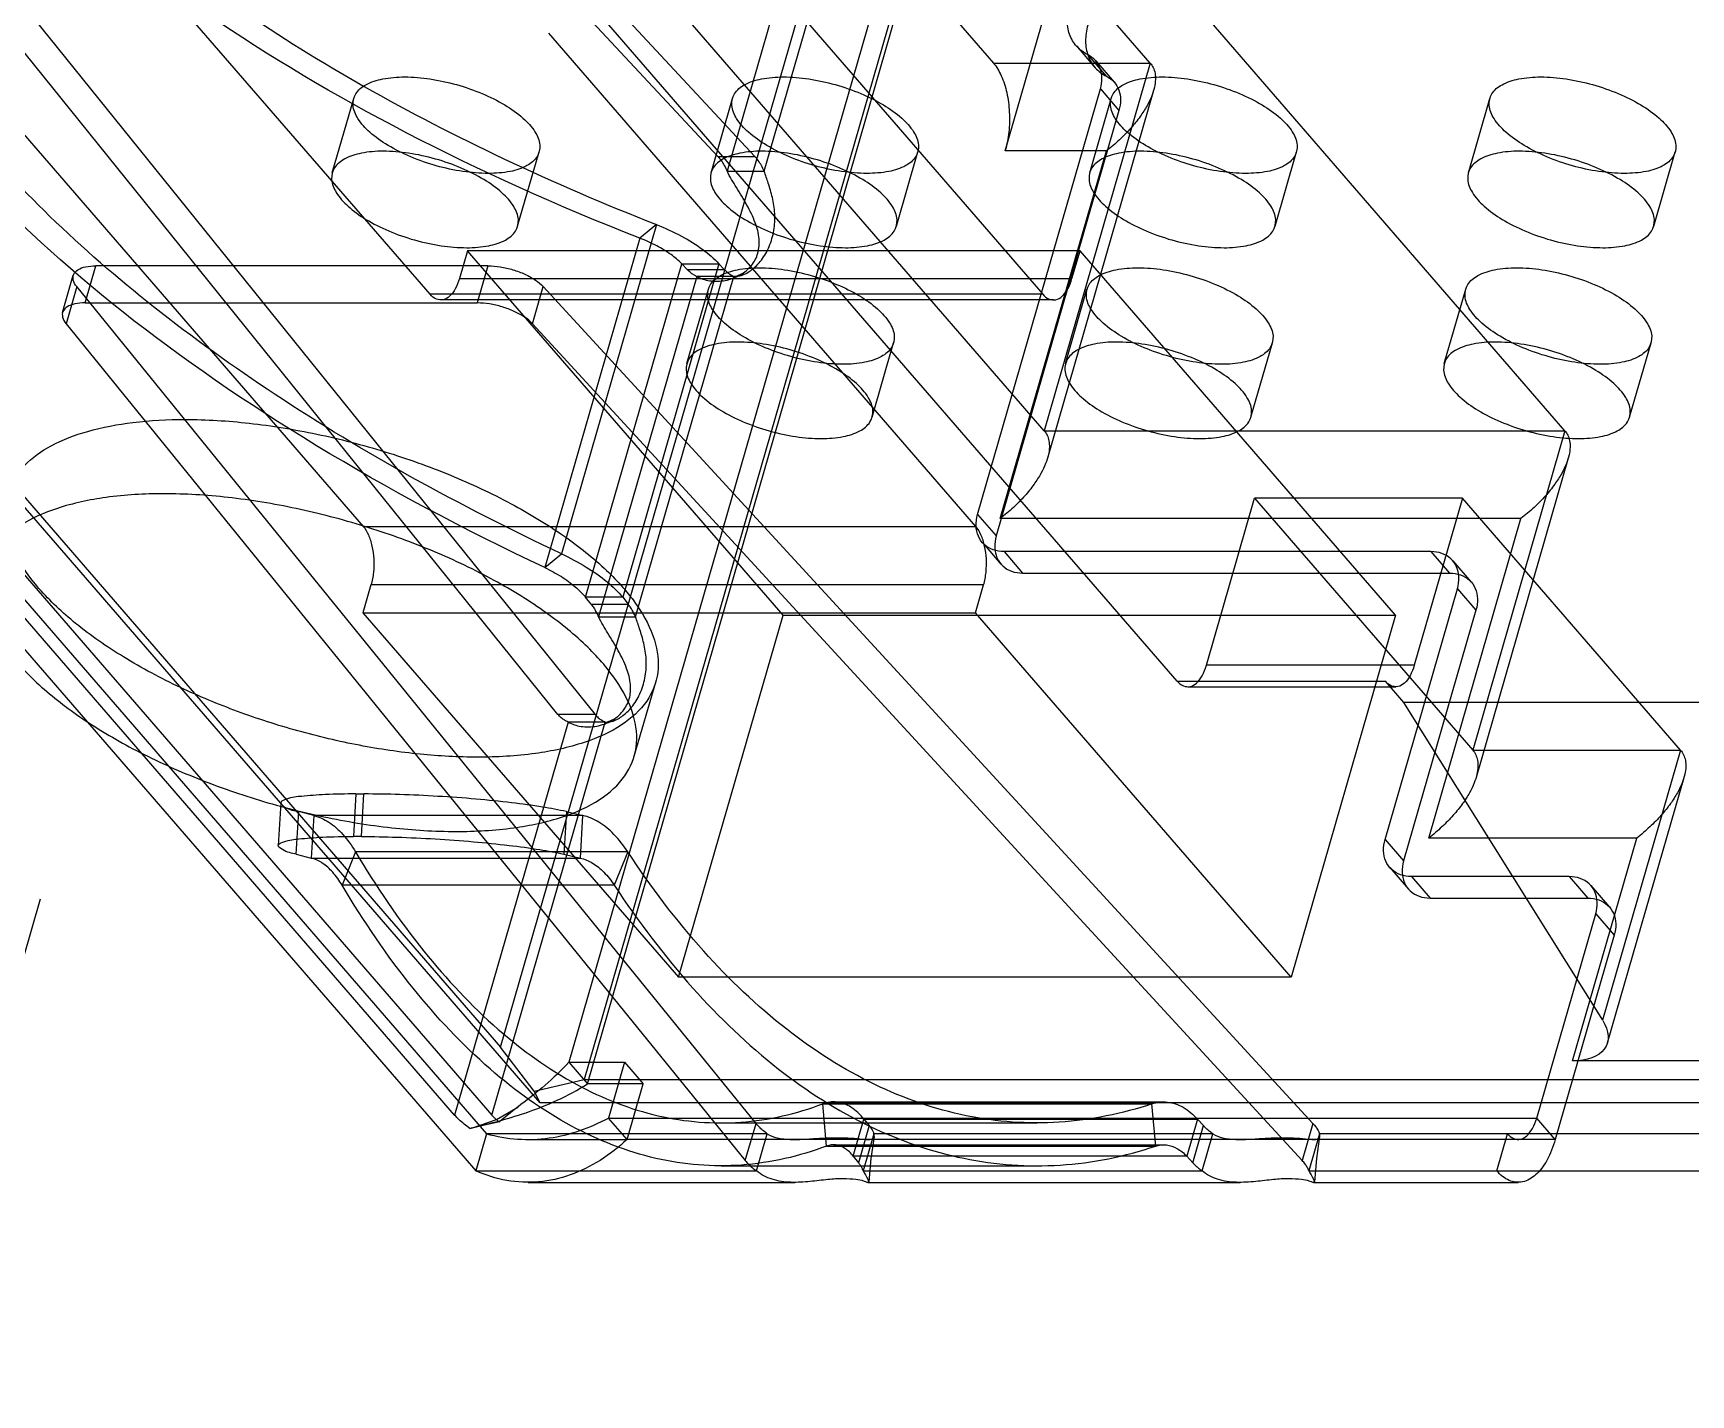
# Model space of a CAD drawing. Header units: millimetres. Extents: x -1 to 407, y -1 to 283.
# Drawn here: x 200.304 to 202.238, y 177.99 to 179.577 of the extents above; entities that cross this region are included whole.
import ezdxf

# ---------------------------------------------------------------- set-up
doc = ezdxf.new("R2010")
doc.units = ezdxf.units.MM
doc.header["$LTSCALE"] = 23.1
doc.linetypes.add('DASHED', pattern=[0.2, 0.1, -0.1])
doc.layers.get('0').update_dxf_attribs({"linetype": 'CONTINUOUS'})

msp = doc.modelspace()

# ---------------------------------------------------------------- linework, layer by layer
at = {"color": 4, "linetype": 'DASHED'}
msp.add_line((195.8282, 163.0326), (201.101, 181.2981), dxfattribs=at)
at = {"color": 6, "linetype": 'Continuous'}
for p, q in [((200.8495, 178.395), (201.6182, 181.058)), ((201.6969, 180.9556), (200.9469, 178.3575)), ((200.4283, 180.6925), (201.4243, 179.5425)), ((201.6072, 179.5425), (200.6113, 180.6925)), ((200.2436, 180.3555), (201.1028, 179.4336)), ((201.1461, 179.4336), (200.2869, 180.3555)), ((201.4835, 179.1138), (200.4984, 180.2513)), ((202.0908, 179.1138), (201.1057, 180.2513)), ((201.6385, 178.822), (200.4152, 180.2345)), ((201.438, 179.44), (201.663, 180.2194)), ((199.2852, 180.2012), (200.8495, 178.395)), ((200.8957, 178.33), (199.3314, 180.1363)), ((201.2595, 179.9217), (201.1136, 179.4163)), ((201.1569, 179.4163), (201.3028, 179.9217)), ((200.7673, 179.273), (200.2694, 179.8479)), ((200.9838, 179.848), (201.4818, 179.273)), ((200.9164, 178.783), (200.0866, 179.8116)), ((200.1299, 179.8116), (200.9597, 178.783)), ((200.1913, 179.5773), (200.6892, 179.0023)), ((201.4037, 179.0023), (200.9057, 179.5773)), ((201.521, 179.5624), (201.5427, 179.5374)), ((201.5562, 179.527), (201.5346, 179.552)), ((201.4243, 179.5425), (201.6072, 179.5425)), ((201.6072, 179.5425), (201.4835, 179.1138)), ((201.5436, 179.5451), (201.5652, 179.5201)), ((200.6532, 179.4146), (200.6782, 179.5012)), ((201.0949, 179.4146), (201.1199, 179.5012)), ((201.6111, 179.5106), (201.4874, 179.0819)), ((201.5366, 179.4146), (201.5616, 179.5012)), ((201.5491, 179.5123), (201.5707, 179.4873)), ((201.9783, 179.4146), (202.0033, 179.5012)), ((200.8694, 179.3522), (200.8944, 179.4388)), ((201.3111, 179.3522), (201.3361, 179.4388)), ((201.4322, 179.0113), (201.556, 179.44)), ((201.556, 179.44), (201.438, 179.44)), ((201.7528, 179.3522), (201.7778, 179.4388)), ((202.1944, 179.3522), (202.2194, 179.4388)), ((201.1028, 179.4336), (201.1461, 179.4336)), ((200.7959, 178.3159), (199.8541, 179.4034)), ((199.8974, 179.4034), (200.8392, 178.3159)), ((201.1136, 179.4163), (201.1569, 179.4163)), ((199.8804, 179.3942), (200.833, 178.2942)), ((199.8679, 179.3509), (200.8205, 178.2509)), ((201.0312, 179.3542), (200.9204, 178.9703)), ((201.0312, 179.3542), (201.012, 179.3382)), ((200.8108, 179.3237), (200.8015, 179.2913)), ((201.1789, 178.8987), (200.8108, 179.3237)), ((201.5253, 179.3237), (200.8108, 179.3237)), ((201.012, 179.3382), (200.9011, 178.9542)), ((201.5159, 179.2913), (201.5253, 179.3237)), ((201.8934, 178.8987), (201.5253, 179.3237)), ((200.365, 179.2628), (200.3775, 179.3061)), ((200.8348, 179.3061), (200.3775, 179.3061)), ((200.8348, 179.3061), (200.8223, 179.2628)), ((200.9486, 178.9196), (201.0608, 179.3085)), ((201.1041, 179.3085), (200.9919, 178.9196)), ((201.0608, 179.3085), (201.0675, 179.3014)), ((201.0608, 179.3085), (201.1041, 179.3085)), ((201.1108, 179.3014), (201.0675, 179.3014)), ((201.1108, 179.3014), (201.1041, 179.3085)), ((200.3386, 179.2517), (200.3511, 179.295)), ((200.3552, 179.2819), (200.3427, 179.2386)), ((201.1474, 178.3061), (200.3552, 179.2819)), ((200.8015, 179.2913), (201.5159, 179.2913)), ((200.8866, 179.2386), (200.8991, 179.2819)), ((200.8991, 179.2819), (201.797, 178.3061)), ((201.0783, 179.2938), (200.9636, 178.8967)), ((201.0069, 178.8967), (201.1216, 179.2938)), ((201.1216, 179.2938), (201.0783, 179.2938)), ((200.365, 179.2628), (200.8223, 179.2628)), ((201.4818, 179.273), (200.7673, 179.273)), ((201.4943, 179.2663), (200.7798, 179.2663)), ((201.0668, 179.1921), (201.0918, 179.2787)), ((201.5084, 179.1921), (201.5334, 179.2787)), ((201.9501, 179.1921), (201.9751, 179.2787)), ((200.3427, 179.2386), (201.1349, 178.2628)), ((201.7845, 178.2628), (200.8866, 179.2386)), ((201.2829, 179.1297), (201.3079, 179.2163)), ((201.7246, 179.1297), (201.7496, 179.2163)), ((202.1663, 179.1297), (202.1913, 179.2163)), ((201.4835, 179.1138), (202.0908, 179.1138)), ((202.0908, 179.1138), (201.9833, 178.7414)), ((202.0947, 179.0819), (201.9872, 178.7095)), ((201.6726, 178.8403), (201.7289, 179.0351)), ((201.7289, 179.0351), (201.9833, 178.7414)), ((201.9714, 179.0351), (201.7289, 179.0351)), ((201.9714, 179.0351), (201.9151, 178.8403)), ((202.2258, 178.7414), (201.9714, 179.0351)), ((201.4059, 179.0162), (201.4275, 178.9912)), ((202.0395, 179.0113), (201.4322, 179.0113)), ((201.932, 178.6389), (202.0395, 179.0113)), ((200.6892, 179.0023), (201.4037, 179.0023)), ((201.4114, 178.9834), (201.433, 178.9584)), ((201.4367, 178.9729), (201.4583, 178.9479)), ((201.9346, 178.9729), (201.9563, 178.9479)), ((200.9011, 178.9542), (200.9204, 178.9703)), ((201.9599, 178.9623), (201.9816, 178.9373)), ((200.6983, 178.934), (200.689, 178.9016)), ((201.4128, 178.934), (200.6983, 178.934)), ((201.4034, 178.9016), (201.4128, 178.934)), ((200.955, 178.9116), (200.9486, 178.9196)), ((200.9919, 178.9196), (200.9486, 178.9196)), ((200.9919, 178.9196), (200.9983, 178.9116)), ((201.9654, 178.9295), (201.9871, 178.9045)), ((200.689, 178.9016), (201.057, 178.4766)), ((200.689, 178.9016), (201.4034, 178.9016)), ((200.955, 178.9116), (200.9983, 178.9116)), ((200.9636, 178.8967), (201.0069, 178.8967)), ((201.057, 178.4766), (201.1789, 178.8987)), ((201.1789, 178.8987), (201.8934, 178.8987)), ((201.7715, 178.4766), (201.4034, 178.9016)), ((201.8934, 178.8987), (201.7715, 178.4766)), ((201.9151, 178.8403), (201.6726, 178.8403)), ((201.0054, 178.7342), (201.0304, 178.8208)), ((201.6385, 178.822), (201.881, 178.822)), ((201.881, 178.822), (201.9026, 178.797)), ((201.651, 178.8153), (201.8935, 178.8153)), ((200.9597, 178.783), (200.9164, 178.783)), ((201.9026, 178.797), (202.1348, 178.4264)), ((202.7816, 178.797), (201.9026, 178.797)), ((200.9283, 178.7742), (200.7959, 178.3159)), ((200.8392, 178.3159), (200.9716, 178.7742)), ((200.9716, 178.7742), (200.9283, 178.7742)), ((201.9833, 178.7414), (202.2258, 178.7414)), ((202.2258, 178.7414), (202.1348, 178.4264)), ((202.1404, 178.4002), (202.2297, 178.7095)), ((200.6808, 178.6903), (200.6778, 178.6407)), ((200.6808, 178.6903), (200.6901, 178.6903)), ((200.6871, 178.6407), (200.6901, 178.6903)), ((200.593, 178.6798), (200.59, 178.6302)), ((200.6111, 178.62), (200.6142, 178.6697)), ((200.6317, 178.6652), (200.6142, 178.6697)), ((200.6317, 178.6652), (200.6287, 178.6156)), ((200.9455, 178.6652), (200.6317, 178.6652)), ((200.9265, 178.6697), (200.9234, 178.62)), ((200.9265, 178.6697), (200.9455, 178.6652)), ((200.9425, 178.6156), (200.9455, 178.6652)), ((200.6871, 178.6407), (200.6778, 178.6407)), ((201.881, 178.6373), (201.9027, 178.6123)), ((202.1745, 178.6389), (201.932, 178.6389)), ((202.0995, 178.3791), (202.1745, 178.6389)), ((200.6111, 178.62), (200.6287, 178.6156)), ((200.6287, 178.6156), (200.9425, 178.6156)), ((200.6802, 178.623), (200.6646, 178.5839)), ((200.9977, 178.623), (200.6802, 178.623)), ((200.9234, 178.62), (200.9425, 178.6156)), ((200.9977, 178.623), (200.9821, 178.5839)), ((201.8866, 178.6045), (201.9082, 178.5795)), ((201.9118, 178.594), (201.9335, 178.569)), ((202.0959, 178.594), (202.1175, 178.569)), ((200.9821, 178.5839), (200.6646, 178.5839)), ((202.1212, 178.5834), (202.1428, 178.5584)), ((202.1267, 178.5507), (202.1483, 178.5257)), ((201.7715, 178.4766), (201.057, 178.4766)), ((200.8888, 178.3438), (200.8495, 178.395)), ((200.9292, 178.3775), (200.9508, 178.3525)), ((200.9941, 178.3775), (201.0158, 178.3525)), ((203.1085, 178.3791), (202.0995, 178.3791)), ((200.8888, 178.3438), (200.9469, 178.3575)), ((200.9469, 178.3575), (204.2486, 178.3575)), ((200.8957, 178.33), (200.8888, 178.3438)), ((204.1974, 178.33), (200.8957, 178.33)), ((201.2296, 178.2798), (201.2252, 178.329)), ((201.2252, 178.329), (201.6092, 178.329)), ((201.2377, 178.3313), (201.6229, 178.3313)), ((201.6136, 178.2798), (201.6092, 178.329)), ((200.8481, 178.3081), (200.8136, 178.3004)), ((200.997, 178.2875), (200.9754, 178.3125)), ((201.1066, 178.3068), (201.4752, 178.3068)), ((201.1349, 178.2628), (201.1474, 178.3061)), ((201.2608, 178.2679), (201.2733, 178.3112)), ((201.2794, 178.3036), (201.2669, 178.2603)), ((201.2733, 178.3112), (201.2794, 178.3036)), ((201.2733, 178.3112), (201.6623, 178.3112)), ((201.6623, 178.3112), (201.6498, 178.2679)), ((201.6568, 178.2603), (201.6693, 178.3036)), ((201.6693, 178.3036), (201.6623, 178.3112)), ((201.797, 178.3061), (201.7845, 178.2628)), ((202.0796, 178.2875), (202.0579, 178.3125)), ((200.833, 178.2942), (200.8205, 178.2509)), ((201.1604, 178.2942), (200.833, 178.2942)), ((200.8816, 178.2875), (200.997, 178.2875)), ((201.1479, 178.2509), (201.1604, 178.2942)), ((201.2296, 178.2798), (201.6136, 178.2798)), ((201.2377, 178.2813), (201.6229, 178.2813)), ((201.2849, 178.2942), (201.2724, 178.2509)), ((201.6801, 178.2942), (201.2849, 178.2942)), ((201.6676, 178.2509), (201.6801, 178.2942)), ((201.8046, 178.2942), (201.7921, 178.2509)), ((203.3255, 178.2942), (201.8046, 178.2942)), ((202.0113, 178.2509), (202.0238, 178.2942)), ((201.1066, 178.2568), (201.4752, 178.2568)), ((201.2608, 178.2679), (201.2669, 178.2603)), ((201.6498, 178.2679), (201.2608, 178.2679)), ((201.6568, 178.2603), (201.6498, 178.2679)), ((200.8205, 178.2509), (201.1479, 178.2509)), ((200.8816, 178.2375), (201.1925, 178.2375)), ((201.2724, 178.2509), (201.6676, 178.2509)), ((201.2779, 178.2375), (201.7122, 178.2375)), ((201.7921, 178.2509), (203.313, 178.2509)), ((201.7975, 178.2375), (202.0363, 178.2375))]:
    msp.add_line(p, q, dxfattribs=at)
at = {"color": 7, "linetype": 'Continuous'}
for p, q in [((201.6854, 180.9972), (200.9292, 178.3775)), ((200.9508, 178.3525), (201.7071, 180.9722)), ((201.4059, 179.0162), (201.5491, 179.5123)), ((201.5707, 179.4873), (201.4275, 178.9912)), ((201.9346, 178.9729), (201.4367, 178.9729)), ((201.4583, 178.9479), (201.9563, 178.9479)), ((201.881, 178.6373), (201.9654, 178.9295)), ((201.9871, 178.9045), (201.9027, 178.6123)), ((202.0959, 178.594), (201.9118, 178.594)), ((201.9335, 178.569), (202.1175, 178.569)), ((202.0579, 178.3125), (202.1267, 178.5507)), ((202.1483, 178.5257), (202.0796, 178.2875)), ((200.9292, 178.3775), (200.9941, 178.3775)), ((200.9941, 178.3775), (200.9754, 178.3125)), ((201.0158, 178.3525), (200.9508, 178.3525)), ((200.997, 178.2875), (201.0158, 178.3525)), ((200.9754, 178.3125), (202.0579, 178.3125)), ((202.0796, 178.2875), (200.997, 178.2875))]:
    msp.add_line(p, q, dxfattribs=at)
at = {"color": 6, "linetype": 'Continuous'}
for points in [[(201.1249, 179.2937), (201.1224, 179.2935), (201.1253, 179.2943), (201.1313, 179.297), (201.1339, 179.2987)], [(200.9749, 178.7741), (200.9724, 178.7738), (200.9753, 178.7747), (200.9814, 178.7774), (200.984, 178.7791)], [(200.8154, 178.3008), (200.8446, 178.3106), (200.8695, 178.3252)], [(201.285, 178.2908), (201.2812, 178.2652), (201.2791, 178.238)], [(201.8047, 178.2908), (201.8009, 178.2652), (201.7987, 178.238)]]:
    msp.add_lwpolyline(points, dxfattribs=at)
at = {"color": 6, "linetype": 'Continuous', "extrusion": (0, 0, -1)}
for centre, major_axis, ratio, start_param, end_param in [((201.5887, 179.8206), (-1.4564, 0.3624), 0.423626, -1.271033, -0.422759), ((201.4779, 179.4367), (-1.4252, 0.4706), 0.441408, -1.303516, -0.455242), ((202.0699, 178.4264), (-0.0697, 0.0285), 0.541837, 2.495571, 4.066368)]:
    msp.add_ellipse(centre, major_axis=major_axis, ratio=ratio, start_param=start_param, end_param=end_param, dxfattribs=at)
at = {"color": 6, "linetype": 'Continuous'}
for points, knots in [([(200.2439, 179.8954), (200.2662, 179.8607), (200.3211, 179.7915), (200.423, 179.695), (200.5477, 179.6009), (200.6927, 179.5112), (200.8554, 179.4275), (200.9711, 179.3778), (201.0312, 179.3542)], [0, 0, 0, 0, 0.127569, 0.272318, 0.433762, 0.610411, 0.800063, 1, 1, 1, 1]), ([(200.9204, 178.9703), (200.8613, 178.9981), (200.7477, 179.056), (200.5885, 179.1519), (200.4468, 179.2534), (200.3253, 179.3585), (200.2264, 179.4651), (200.1736, 179.5405), (200.1522, 179.5779)], [0, 0, 0, 0, 0.197165, 0.385147, 0.561273, 0.72334, 0.869796, 1, 1, 1, 1]), ([(201.4243, 179.5425), (201.4281, 179.5381), (201.4345, 179.5269), (201.4406, 179.5074), (201.4434, 179.4852), (201.4428, 179.4623), (201.4401, 179.4472), (201.438, 179.44)], [0, 0, 0, 0, 0.163304, 0.357047, 0.570769, 0.790178, 1, 1, 1, 1]), ([(201.6072, 179.5425), (201.6086, 179.5409), (201.611, 179.5372), (201.6131, 179.5305), (201.6135, 179.5227), (201.6122, 179.5137), (201.6089, 179.5034), (201.6033, 179.4919), (201.5952, 179.4793), (201.5844, 179.466), (201.5712, 179.4526), (201.5613, 179.4441), (201.556, 179.44)], [0, 0, 0, 0, 0.051067, 0.105182, 0.16628, 0.237977, 0.323568, 0.425764, 0.546436, 0.685247, 0.83818, 1, 1, 1, 1]), ([(200.835, 179.4138), (200.8252, 179.4138), (200.8047, 179.4155), (200.7744, 179.4221), (200.7451, 179.4323), (200.7189, 179.4453), (200.6977, 179.4601), (200.6832, 179.4757), (200.6759, 179.4921), (200.6795, 179.5082), (200.6934, 179.5191), (200.7135, 179.5251), (200.729, 179.5263), (200.7376, 179.5263)], [0, 0, 0, 0, 0.1129, 0.233621, 0.353962, 0.467099, 0.566775, 0.647548, 0.709899, 0.762687, 0.822938, 0.901819, 1, 1, 1, 1]), ([(200.7376, 179.5263), (200.7475, 179.5263), (200.7679, 179.5245), (200.7982, 179.5179), (200.8276, 179.5078), (200.8538, 179.4948), (200.8749, 179.48), (200.8895, 179.4643), (200.8968, 179.448), (200.8931, 179.4319), (200.8792, 179.421), (200.8592, 179.4149), (200.8436, 179.4138), (200.835, 179.4138)], [0, 0, 0, 0, 0.1129, 0.233621, 0.353962, 0.467099, 0.566775, 0.647548, 0.709899, 0.762687, 0.822938, 0.901819, 1, 1, 1, 1]), ([(201.2767, 179.4138), (201.2668, 179.4138), (201.2464, 179.4155), (201.2161, 179.4221), (201.1867, 179.4323), (201.1606, 179.4453), (201.1394, 179.4601), (201.1248, 179.4757), (201.1176, 179.4921), (201.1212, 179.5082), (201.1351, 179.5191), (201.1551, 179.5251), (201.1707, 179.5263), (201.1793, 179.5263)], [0, 0, 0, 0, 0.1129, 0.233621, 0.353962, 0.467099, 0.566775, 0.647548, 0.709899, 0.762687, 0.822938, 0.901819, 1, 1, 1, 1]), ([(201.1793, 179.5263), (201.1892, 179.5263), (201.2096, 179.5245), (201.2399, 179.5179), (201.2693, 179.5078), (201.2954, 179.4948), (201.3166, 179.48), (201.3311, 179.4643), (201.3384, 179.448), (201.3348, 179.4319), (201.3209, 179.421), (201.3009, 179.4149), (201.2853, 179.4138), (201.2767, 179.4138)], [0, 0, 0, 0, 0.1129, 0.233621, 0.353962, 0.467099, 0.566775, 0.647548, 0.709899, 0.762687, 0.822938, 0.901819, 1, 1, 1, 1]), ([(201.7184, 179.4138), (201.7085, 179.4138), (201.6881, 179.4155), (201.6578, 179.4221), (201.6284, 179.4323), (201.6022, 179.4453), (201.5811, 179.4601), (201.5665, 179.4757), (201.5592, 179.4921), (201.5629, 179.5082), (201.5768, 179.5191), (201.5968, 179.5251), (201.6124, 179.5263), (201.621, 179.5263)], [0, 0, 0, 0, 0.1129, 0.233621, 0.353962, 0.467099, 0.566775, 0.647548, 0.709899, 0.762687, 0.822938, 0.901819, 1, 1, 1, 1]), ([(201.621, 179.5263), (201.6308, 179.5263), (201.6513, 179.5245), (201.6816, 179.5179), (201.7109, 179.5078), (201.7371, 179.4948), (201.7582, 179.48), (201.7728, 179.4643), (201.7801, 179.448), (201.7765, 179.4319), (201.7626, 179.421), (201.7425, 179.4149), (201.727, 179.4138), (201.7184, 179.4138)], [0, 0, 0, 0, 0.1129, 0.233621, 0.353962, 0.467099, 0.566775, 0.647548, 0.709899, 0.762687, 0.822938, 0.901819, 1, 1, 1, 1]), ([(202.1601, 179.4138), (202.1502, 179.4138), (202.1297, 179.4155), (202.0994, 179.4221), (202.0701, 179.4323), (202.0439, 179.4453), (202.0228, 179.4601), (202.0082, 179.4757), (202.0009, 179.4921), (202.0045, 179.5082), (202.0185, 179.5191), (202.0385, 179.5251), (202.054, 179.5263), (202.0626, 179.5263)], [0, 0, 0, 0, 0.1129, 0.233621, 0.353962, 0.467099, 0.566775, 0.647548, 0.709899, 0.762687, 0.822938, 0.901819, 1, 1, 1, 1]), ([(202.0626, 179.5263), (202.0725, 179.5263), (202.0929, 179.5245), (202.1233, 179.5179), (202.1526, 179.5078), (202.1788, 179.4948), (202.1999, 179.48), (202.2145, 179.4643), (202.2218, 179.448), (202.2181, 179.4319), (202.2042, 179.421), (202.1842, 179.4149), (202.1686, 179.4138), (202.1601, 179.4138)], [0, 0, 0, 0, 0.1129, 0.233621, 0.353962, 0.467099, 0.566775, 0.647548, 0.709899, 0.762687, 0.822938, 0.901819, 1, 1, 1, 1]), ([(200.7126, 179.4397), (200.7041, 179.4397), (200.6886, 179.4385), (200.6687, 179.4325), (200.6548, 179.4219), (200.6508, 179.4059), (200.6579, 179.3896), (200.6722, 179.3739), (200.6932, 179.359), (200.7194, 179.3459), (200.749, 179.3356), (200.7795, 179.3289), (200.8001, 179.3272), (200.81, 179.3272)], [0, 0, 0, 0, 0.097801, 0.176085, 0.236024, 0.288527, 0.350473, 0.430688, 0.529796, 0.643178, 0.764633, 0.886597, 1, 1, 1, 1]), ([(200.81, 179.3272), (200.8186, 179.3272), (200.8341, 179.3283), (200.854, 179.3343), (200.8679, 179.345), (200.8718, 179.3609), (200.8648, 179.3773), (200.8504, 179.3929), (200.8294, 179.4078), (200.8032, 179.4209), (200.7737, 179.4312), (200.7431, 179.4379), (200.7225, 179.4397), (200.7126, 179.4397)], [0, 0, 0, 0, 0.097801, 0.176085, 0.236024, 0.288527, 0.350473, 0.430688, 0.529796, 0.643178, 0.764633, 0.886597, 1, 1, 1, 1]), ([(201.1543, 179.4397), (201.1457, 179.4397), (201.1302, 179.4385), (201.1103, 179.4325), (201.0964, 179.4219), (201.0925, 179.4059), (201.0995, 179.3896), (201.1139, 179.3739), (201.1349, 179.359), (201.1611, 179.3459), (201.1906, 179.3356), (201.2212, 179.3289), (201.2418, 179.3272), (201.2517, 179.3272)], [0, 0, 0, 0, 0.097801, 0.176085, 0.236024, 0.288527, 0.350473, 0.430688, 0.529796, 0.643178, 0.764633, 0.886597, 1, 1, 1, 1]), ([(201.2517, 179.3272), (201.2603, 179.3272), (201.2757, 179.3283), (201.2957, 179.3343), (201.3096, 179.345), (201.3135, 179.3609), (201.3065, 179.3773), (201.2921, 179.3929), (201.2711, 179.4078), (201.2449, 179.4209), (201.2153, 179.4312), (201.1848, 179.4379), (201.1642, 179.4397), (201.1543, 179.4397)], [0, 0, 0, 0, 0.097801, 0.176085, 0.236024, 0.288527, 0.350473, 0.430688, 0.529796, 0.643178, 0.764633, 0.886597, 1, 1, 1, 1]), ([(201.596, 179.4397), (201.5874, 179.4397), (201.5719, 179.4385), (201.552, 179.4325), (201.5381, 179.4219), (201.5342, 179.4059), (201.5412, 179.3896), (201.5556, 179.3739), (201.5766, 179.359), (201.6028, 179.3459), (201.6323, 179.3356), (201.6629, 179.3289), (201.6835, 179.3272), (201.6934, 179.3272)], [0, 0, 0, 0, 0.097801, 0.176085, 0.236024, 0.288527, 0.350473, 0.430688, 0.529796, 0.643178, 0.764633, 0.886597, 1, 1, 1, 1]), ([(201.6934, 179.3272), (201.7019, 179.3272), (201.7174, 179.3283), (201.7373, 179.3343), (201.7512, 179.345), (201.7552, 179.3609), (201.7481, 179.3773), (201.7338, 179.3929), (201.7127, 179.4078), (201.6866, 179.4209), (201.657, 179.4312), (201.6265, 179.4379), (201.6059, 179.4397), (201.596, 179.4397)], [0, 0, 0, 0, 0.097801, 0.176085, 0.236024, 0.288527, 0.350473, 0.430688, 0.529796, 0.643178, 0.764633, 0.886597, 1, 1, 1, 1]), ([(202.0376, 179.4397), (202.0291, 179.4397), (202.0136, 179.4385), (201.9937, 179.4325), (201.9798, 179.4219), (201.9758, 179.4059), (201.9829, 179.3896), (201.9973, 179.3739), (202.0183, 179.359), (202.0445, 179.3459), (202.074, 179.3356), (202.1045, 179.3289), (202.1251, 179.3272), (202.1351, 179.3272)], [0, 0, 0, 0, 0.097801, 0.176085, 0.236024, 0.288527, 0.350473, 0.430688, 0.529796, 0.643178, 0.764633, 0.886597, 1, 1, 1, 1]), ([(202.1351, 179.3272), (202.1436, 179.3272), (202.1591, 179.3283), (202.179, 179.3343), (202.1929, 179.345), (202.1968, 179.3609), (202.1898, 179.3773), (202.1754, 179.3929), (202.1544, 179.4078), (202.1282, 179.4209), (202.0987, 179.4312), (202.0681, 179.4379), (202.0475, 179.4397), (202.0376, 179.4397)], [0, 0, 0, 0, 0.097801, 0.176085, 0.236024, 0.288527, 0.350473, 0.430688, 0.529796, 0.643178, 0.764633, 0.886597, 1, 1, 1, 1]), ([(201.1028, 179.4336), (201.1043, 179.4321), (201.107, 179.4287), (201.1106, 179.4228), (201.1126, 179.4186), (201.1136, 179.4163)], [0, 0, 0, 0, 0.305706, 0.639308, 1, 1, 1, 1]), ([(201.1569, 179.4163), (201.1559, 179.4186), (201.1539, 179.4228), (201.1503, 179.4287), (201.1476, 179.4321), (201.1461, 179.4336)], [0, 0, 0, 0, 0.360692, 0.694294, 1, 1, 1, 1]), ([(201.0783, 179.2938), (201.0828, 179.2911), (201.094, 179.2876), (201.1118, 179.2881), (201.129, 179.2942), (201.1427, 179.3055), (201.1507, 179.3207), (201.1519, 179.3385), (201.1467, 179.3577), (201.1368, 179.3774), (201.1249, 179.3968), (201.117, 179.4099), (201.1136, 179.4163)], [0, 0, 0, 0, 0.083236, 0.179127, 0.276503, 0.36646, 0.451392, 0.539586, 0.641042, 0.759801, 0.88521, 1, 1, 1, 1]), ([(201.1216, 179.2938), (201.1246, 179.2933), (201.1322, 179.2949), (201.1433, 179.3014), (201.1547, 179.3128), (201.1636, 179.3288), (201.1689, 179.3473), (201.17, 179.3668), (201.1669, 179.3853), (201.1621, 179.4016), (201.1585, 179.4117), (201.1569, 179.4163)], [0, 0, 0, 0, 0.061981, 0.151086, 0.261692, 0.387019, 0.519745, 0.652487, 0.781407, 0.900826, 1, 1, 1, 1]), ([(201.0312, 179.3542), (201.0412, 179.3502), (201.06, 179.3416), (201.0846, 179.3264), (201.0985, 179.3146), (201.1041, 179.3085)], [0, 0, 0, 0, 0.374757, 0.712137, 1, 1, 1, 1]), ([(201.0608, 179.3085), (201.057, 179.3124), (201.0477, 179.3201), (201.0312, 179.33), (201.0187, 179.3356), (201.012, 179.3382)], [0, 0, 0, 0, 0.28698, 0.624423, 1, 1, 1, 1]), ([(200.3552, 179.2819), (200.3534, 179.2841), (200.3505, 179.2886), (200.3508, 179.2967), (200.3569, 179.3025), (200.3662, 179.3055), (200.3735, 179.3061), (200.3775, 179.3061)], [0, 0, 0, 0, 0.193908, 0.346348, 0.509557, 0.72482, 1, 1, 1, 1]), ([(200.8348, 179.3061), (200.8396, 179.3061), (200.8494, 179.3052), (200.8639, 179.3018), (200.8777, 179.2967), (200.8897, 179.2902), (200.8964, 179.2848), (200.8991, 179.2819)], [0, 0, 0, 0, 0.202925, 0.41976, 0.634747, 0.832434, 1, 1, 1, 1]), ([(201.0783, 179.2938), (201.077, 179.2943), (201.0744, 179.2956), (201.0708, 179.2981), (201.0686, 179.3002), (201.0675, 179.3014)], [0, 0, 0, 0, 0.310638, 0.642517, 1, 1, 1, 1]), ([(201.2486, 179.1913), (201.2387, 179.1913), (201.2182, 179.193), (201.1879, 179.1996), (201.1586, 179.2098), (201.1324, 179.2228), (201.1113, 179.2376), (201.0967, 179.2532), (201.0894, 179.2696), (201.0931, 179.2857), (201.107, 179.2966), (201.127, 179.3026), (201.1425, 179.3038), (201.1511, 179.3038)], [0, 0, 0, 0, 0.1129, 0.233621, 0.353962, 0.467099, 0.566775, 0.647548, 0.709899, 0.762687, 0.822938, 0.901819, 1, 1, 1, 1]), ([(201.1108, 179.3014), (201.1119, 179.3002), (201.1141, 179.2981), (201.1177, 179.2956), (201.1203, 179.2943), (201.1216, 179.2938)], [0, 0, 0, 0, 0.357483, 0.689362, 1, 1, 1, 1]), ([(201.1511, 179.3038), (201.161, 179.3038), (201.1815, 179.302), (201.2118, 179.2954), (201.2411, 179.2853), (201.2673, 179.2723), (201.2884, 179.2575), (201.303, 179.2418), (201.3103, 179.2255), (201.3066, 179.2094), (201.2927, 179.1985), (201.2727, 179.1924), (201.2571, 179.1913), (201.2486, 179.1913)], [0, 0, 0, 0, 0.1129, 0.233621, 0.353962, 0.467099, 0.566775, 0.647548, 0.709899, 0.762687, 0.822938, 0.901819, 1, 1, 1, 1]), ([(201.6902, 179.1913), (201.6804, 179.1913), (201.6599, 179.193), (201.6296, 179.1996), (201.6003, 179.2098), (201.5741, 179.2228), (201.5529, 179.2376), (201.5384, 179.2532), (201.5311, 179.2696), (201.5347, 179.2857), (201.5486, 179.2966), (201.5687, 179.3026), (201.5842, 179.3038), (201.5928, 179.3038)], [0, 0, 0, 0, 0.1129, 0.233621, 0.353962, 0.467099, 0.566775, 0.647548, 0.709899, 0.762687, 0.822938, 0.901819, 1, 1, 1, 1]), ([(201.5928, 179.3038), (201.6027, 179.3038), (201.6231, 179.302), (201.6534, 179.2954), (201.6828, 179.2853), (201.709, 179.2723), (201.7301, 179.2575), (201.7447, 179.2418), (201.752, 179.2255), (201.7483, 179.2094), (201.7344, 179.1985), (201.7144, 179.1924), (201.6988, 179.1913), (201.6902, 179.1913)], [0, 0, 0, 0, 0.1129, 0.233621, 0.353962, 0.467099, 0.566775, 0.647548, 0.709899, 0.762687, 0.822938, 0.901819, 1, 1, 1, 1]), ([(202.1319, 179.1913), (202.122, 179.1913), (202.1016, 179.193), (202.0713, 179.1996), (202.0419, 179.2098), (202.0158, 179.2228), (201.9946, 179.2376), (201.98, 179.2532), (201.9728, 179.2696), (201.9764, 179.2857), (201.9903, 179.2966), (202.0103, 179.3026), (202.0259, 179.3038), (202.0345, 179.3038)], [0, 0, 0, 0, 0.1129, 0.233621, 0.353962, 0.467099, 0.566775, 0.647548, 0.709899, 0.762687, 0.822938, 0.901819, 1, 1, 1, 1]), ([(202.0345, 179.3038), (202.0444, 179.3038), (202.0648, 179.302), (202.0951, 179.2954), (202.1245, 179.2853), (202.1506, 179.2723), (202.1718, 179.2575), (202.1863, 179.2418), (202.1936, 179.2255), (202.19, 179.2094), (202.1761, 179.1985), (202.1561, 179.1924), (202.1405, 179.1913), (202.1319, 179.1913)], [0, 0, 0, 0, 0.1129, 0.233621, 0.353962, 0.467099, 0.566775, 0.647548, 0.709899, 0.762687, 0.822938, 0.901819, 1, 1, 1, 1]), ([(200.8015, 179.2913), (200.8003, 179.2871), (200.7974, 179.2796), (200.791, 179.2706), (200.7829, 179.2657), (200.7738, 179.2667), (200.7693, 179.2706), (200.7673, 179.273)], [0, 0, 0, 0, 0.265761, 0.482512, 0.655126, 0.813504, 1, 1, 1, 1]), ([(201.4818, 179.273), (201.4838, 179.2706), (201.4883, 179.2667), (201.4974, 179.2657), (201.5055, 179.2706), (201.5118, 179.2796), (201.5147, 179.2871), (201.5159, 179.2913)], [0, 0, 0, 0, 0.186516, 0.344902, 0.517523, 0.734269, 1, 1, 1, 1]), ([(200.365, 179.2628), (200.361, 179.2628), (200.3537, 179.2622), (200.3444, 179.2592), (200.3383, 179.2534), (200.338, 179.2453), (200.3409, 179.2408), (200.3427, 179.2386)], [0, 0, 0, 0, 0.275209, 0.490476, 0.653678, 0.806111, 1, 1, 1, 1]), ([(200.8866, 179.2386), (200.8839, 179.2415), (200.8772, 179.2469), (200.8652, 179.2534), (200.8514, 179.2585), (200.8369, 179.2619), (200.8271, 179.2628), (200.8223, 179.2628)], [0, 0, 0, 0, 0.167588, 0.36529, 0.580279, 0.7971, 1, 1, 1, 1]), ([(201.1261, 179.2172), (201.1176, 179.2172), (201.1021, 179.216), (201.0822, 179.21), (201.0683, 179.1994), (201.0643, 179.1834), (201.0714, 179.1671), (201.0858, 179.1514), (201.1068, 179.1365), (201.133, 179.1234), (201.1625, 179.1131), (201.193, 179.1064), (201.2136, 179.1047), (201.2236, 179.1047)], [0, 0, 0, 0, 0.097801, 0.176085, 0.236024, 0.288527, 0.350473, 0.430688, 0.529796, 0.643178, 0.764633, 0.886597, 1, 1, 1, 1]), ([(201.2236, 179.1047), (201.2321, 179.1047), (201.2476, 179.1058), (201.2675, 179.1118), (201.2814, 179.1225), (201.2853, 179.1384), (201.2783, 179.1548), (201.2639, 179.1704), (201.2429, 179.1853), (201.2167, 179.1984), (201.1872, 179.2087), (201.1566, 179.2154), (201.1361, 179.2172), (201.1261, 179.2172)], [0, 0, 0, 0, 0.097801, 0.176085, 0.236024, 0.288527, 0.350473, 0.430688, 0.529796, 0.643178, 0.764633, 0.886597, 1, 1, 1, 1]), ([(201.5678, 179.2172), (201.5593, 179.2172), (201.5438, 179.216), (201.5239, 179.21), (201.51, 179.1994), (201.506, 179.1834), (201.5131, 179.1671), (201.5274, 179.1514), (201.5484, 179.1365), (201.5746, 179.1234), (201.6042, 179.1131), (201.6347, 179.1064), (201.6553, 179.1047), (201.6652, 179.1047)], [0, 0, 0, 0, 0.097801, 0.176085, 0.236024, 0.288527, 0.350473, 0.430688, 0.529796, 0.643178, 0.764633, 0.886597, 1, 1, 1, 1]), ([(201.6652, 179.1047), (201.6738, 179.1047), (201.6893, 179.1058), (201.7092, 179.1118), (201.7231, 179.1225), (201.727, 179.1384), (201.72, 179.1548), (201.7056, 179.1704), (201.6846, 179.1853), (201.6584, 179.1984), (201.6289, 179.2087), (201.5983, 179.2154), (201.5777, 179.2172), (201.5678, 179.2172)], [0, 0, 0, 0, 0.097801, 0.176085, 0.236024, 0.288527, 0.350473, 0.430688, 0.529796, 0.643178, 0.764633, 0.886597, 1, 1, 1, 1]), ([(202.0095, 179.2172), (202.0009, 179.2172), (201.9854, 179.216), (201.9655, 179.21), (201.9516, 179.1994), (201.9477, 179.1834), (201.9547, 179.1671), (201.9691, 179.1514), (201.9901, 179.1365), (202.0163, 179.1234), (202.0458, 179.1131), (202.0764, 179.1064), (202.097, 179.1047), (202.1069, 179.1047)], [0, 0, 0, 0, 0.097801, 0.176085, 0.236024, 0.288527, 0.350473, 0.430688, 0.529796, 0.643178, 0.764633, 0.886597, 1, 1, 1, 1]), ([(202.1069, 179.1047), (202.1155, 179.1047), (202.1309, 179.1058), (202.1509, 179.1118), (202.1648, 179.1225), (202.1687, 179.1384), (202.1617, 179.1548), (202.1473, 179.1704), (202.1263, 179.1853), (202.1001, 179.1984), (202.0705, 179.2087), (202.04, 179.2154), (202.0194, 179.2172), (202.0095, 179.2172)], [0, 0, 0, 0, 0.097801, 0.176085, 0.236024, 0.288527, 0.350473, 0.430688, 0.529796, 0.643178, 0.764633, 0.886597, 1, 1, 1, 1]), ([(200.2759, 179.0456), (200.28, 179.056), (200.294, 179.0763), (200.3267, 179.0989), (200.3701, 179.1152), (200.4229, 179.125), (200.4612, 179.1269), (200.4816, 179.1269)], [0, 0, 0, 0, 0.143427, 0.308998, 0.506253, 0.737419, 1, 1, 1, 1]), ([(200.4816, 179.1269), (200.5065, 179.1269), (200.5581, 179.1237), (200.6361, 179.1109), (200.7146, 179.0906), (200.7905, 179.0635), (200.8606, 179.0308), (200.9219, 178.9939), (200.972, 178.9543), (201.0086, 178.9135), (201.0306, 178.8728), (201.036, 178.8323), (201.0215, 178.7957), (200.9898, 178.7675), (200.9445, 178.7476), (200.8873, 178.7355), (200.8451, 178.7332), (200.8226, 178.7332)], [0, 0, 0, 0, 0.081336, 0.168196, 0.257507, 0.345603, 0.430591, 0.509203, 0.578801, 0.637966, 0.686839, 0.727899, 0.766717, 0.810004, 0.862841, 0.926441, 1, 1, 1, 1]), ([(201.4835, 179.1138), (201.4849, 179.1122), (201.4873, 179.1085), (201.4893, 179.1018), (201.4898, 179.094), (201.4885, 179.085), (201.4852, 179.0748), (201.4796, 179.0632), (201.4714, 179.0506), (201.4607, 179.0373), (201.4475, 179.0239), (201.4375, 179.0154), (201.4322, 179.0113)], [0, 0, 0, 0, 0.051067, 0.105182, 0.16628, 0.237977, 0.323568, 0.425764, 0.546436, 0.685247, 0.83818, 1, 1, 1, 1]), ([(202.0908, 179.1138), (202.0922, 179.1122), (202.0946, 179.1085), (202.0966, 179.1018), (202.0971, 179.094), (202.0958, 179.085), (202.0925, 179.0748), (202.0869, 179.0632), (202.0787, 179.0506), (202.068, 179.0373), (202.0548, 179.0239), (202.0448, 179.0154), (202.0395, 179.0113)], [0, 0, 0, 0, 0.051067, 0.105182, 0.16628, 0.237977, 0.323568, 0.425764, 0.546436, 0.685247, 0.83818, 1, 1, 1, 1]), ([(200.4566, 179.0403), (200.4341, 179.0403), (200.3922, 179.038), (200.3351, 179.026), (200.29, 179.0063), (200.2581, 178.9783), (200.2433, 178.9418), (200.2483, 178.9013), (200.2702, 178.8605), (200.3066, 178.8197), (200.3564, 178.7802), (200.4175, 178.7433), (200.4874, 178.7105), (200.5633, 178.6833), (200.6422, 178.6627), (200.7207, 178.6498), (200.7725, 178.6466), (200.7976, 178.6466)], [0, 0, 0, 0, 0.073237, 0.136536, 0.189232, 0.232519, 0.271395, 0.312494, 0.361347, 0.420376, 0.489677, 0.567908, 0.652728, 0.741051, 0.83085, 0.918266, 1, 1, 1, 1]), ([(200.4761, 178.8144), (200.4534, 178.8252), (200.411, 178.8477), (200.3552, 178.8861), (200.3119, 178.9264), (200.2825, 178.9672), (200.2685, 179.0078), (200.2716, 179.0344), (200.2759, 179.0456)], [0, 0, 0, 0, 0.22936, 0.436403, 0.616078, 0.766426, 0.890624, 1, 1, 1, 1]), ([(200.7976, 178.6466), (200.82, 178.6466), (200.862, 178.6489), (200.919, 178.6608), (200.9642, 178.6806), (200.996, 178.7086), (201.0109, 178.745), (201.0059, 178.7856), (200.984, 178.8264), (200.9475, 178.8671), (200.8978, 178.9067), (200.8367, 178.9436), (200.7668, 178.9763), (200.6908, 179.0036), (200.612, 179.0241), (200.5335, 179.0371), (200.4816, 179.0403), (200.4566, 179.0403)], [0, 0, 0, 0, 0.073237, 0.136536, 0.189232, 0.232519, 0.271395, 0.312494, 0.361347, 0.420376, 0.489677, 0.567908, 0.652728, 0.741051, 0.83085, 0.918266, 1, 1, 1, 1]), ([(200.6892, 179.0023), (200.6917, 178.9994), (200.696, 178.992), (200.7, 178.979), (200.702, 178.9642), (200.7016, 178.9489), (200.6997, 178.9388), (200.6983, 178.934)], [0, 0, 0, 0, 0.163278, 0.357026, 0.570756, 0.790171, 1, 1, 1, 1]), ([(201.4128, 178.934), (201.4142, 178.9388), (201.4161, 178.9489), (201.4164, 178.9642), (201.4145, 178.979), (201.4105, 178.992), (201.4062, 178.9994), (201.4037, 179.0023)], [0, 0, 0, 0, 0.209849, 0.429272, 0.642992, 0.836718, 1, 1, 1, 1]), ([(200.9011, 178.9542), (200.9077, 178.9511), (200.92, 178.9444), (200.9361, 178.9329), (200.945, 178.9241), (200.9486, 178.9196)], [0, 0, 0, 0, 0.370601, 0.707661, 1, 1, 1, 1]), ([(200.9204, 178.9703), (200.9303, 178.9657), (200.9488, 178.956), (200.973, 178.9392), (200.9865, 178.9262), (200.9919, 178.9196)], [0, 0, 0, 0, 0.371503, 0.7085, 1, 1, 1, 1]), ([(200.9283, 178.7742), (200.9328, 178.7715), (200.944, 178.768), (200.9618, 178.7685), (200.9791, 178.7746), (200.9927, 178.7859), (201.0007, 178.8011), (201.0019, 178.8189), (200.9967, 178.8381), (200.9868, 178.8578), (200.9749, 178.8772), (200.9671, 178.8903), (200.9636, 178.8967)], [0, 0, 0, 0, 0.083232, 0.17913, 0.276517, 0.36648, 0.451411, 0.539602, 0.641056, 0.759817, 0.885225, 1, 1, 1, 1]), ([(200.955, 178.9116), (200.9561, 178.9102), (200.9583, 178.9071), (200.9611, 178.9022), (200.9628, 178.8986), (200.9636, 178.8967)], [0, 0, 0, 0, 0.311271, 0.644869, 1, 1, 1, 1]), ([(200.9716, 178.7742), (200.9746, 178.7737), (200.9822, 178.7752), (200.9933, 178.7818), (201.0047, 178.7932), (201.0136, 178.8091), (201.0189, 178.8277), (201.02, 178.8472), (201.0169, 178.8657), (201.0121, 178.882), (201.0085, 178.8921), (201.0069, 178.8967)], [0, 0, 0, 0, 0.06198, 0.151089, 0.2617, 0.387031, 0.519759, 0.6525, 0.781417, 0.900833, 1, 1, 1, 1]), ([(201.0069, 178.8967), (201.0061, 178.8986), (201.0044, 178.9022), (201.0016, 178.9071), (200.9994, 178.9102), (200.9983, 178.9116)], [0, 0, 0, 0, 0.355131, 0.688729, 1, 1, 1, 1]), ([(201.6385, 178.822), (201.6405, 178.8197), (201.645, 178.8158), (201.6541, 178.8147), (201.6622, 178.8196), (201.6685, 178.8286), (201.6714, 178.8361), (201.6726, 178.8403)], [0, 0, 0, 0, 0.186516, 0.344902, 0.517523, 0.734269, 1, 1, 1, 1]), ([(201.9151, 178.8403), (201.9139, 178.8361), (201.911, 178.8286), (201.9047, 178.8196), (201.8965, 178.8147), (201.8875, 178.8158), (201.883, 178.8197), (201.881, 178.822)], [0, 0, 0, 0, 0.265761, 0.482512, 0.655126, 0.813504, 1, 1, 1, 1]), ([(200.8226, 178.7332), (200.8002, 178.7332), (200.7541, 178.7357), (200.684, 178.7462), (200.6128, 178.7629), (200.5429, 178.7854), (200.4979, 178.8042), (200.4761, 178.8144)], [0, 0, 0, 0, 0.187122, 0.386363, 0.592199, 0.798726, 1, 1, 1, 1]), ([(200.9283, 178.7742), (200.9268, 178.7748), (200.924, 178.7762), (200.92, 178.7792), (200.9175, 178.7817), (200.9164, 178.783)], [0, 0, 0, 0, 0.307655, 0.63934, 1, 1, 1, 1]), ([(200.9597, 178.783), (200.9608, 178.7817), (200.9633, 178.7792), (200.9673, 178.7762), (200.9701, 178.7748), (200.9716, 178.7742)], [0, 0, 0, 0, 0.36066, 0.692345, 1, 1, 1, 1]), ([(201.9833, 178.7414), (201.9847, 178.7398), (201.9871, 178.7361), (201.9891, 178.7294), (201.9896, 178.7216), (201.9883, 178.7126), (201.985, 178.7024), (201.9794, 178.6909), (201.9712, 178.6782), (201.9605, 178.6649), (201.9473, 178.6515), (201.9373, 178.643), (201.932, 178.6389)], [0, 0, 0, 0, 0.051067, 0.105182, 0.16628, 0.237977, 0.323568, 0.425764, 0.546436, 0.685247, 0.83818, 1, 1, 1, 1]), ([(202.2258, 178.7414), (202.2271, 178.7398), (202.2295, 178.7361), (202.2316, 178.7294), (202.2321, 178.7216), (202.2308, 178.7126), (202.2275, 178.7024), (202.2219, 178.6909), (202.2137, 178.6782), (202.203, 178.6649), (202.1898, 178.6515), (202.1798, 178.643), (202.1745, 178.6389)], [0, 0, 0, 0, 0.051067, 0.105182, 0.16628, 0.237977, 0.323568, 0.425764, 0.546436, 0.685247, 0.83818, 1, 1, 1, 1]), ([(200.6808, 178.6903), (200.6689, 178.6903), (200.6481, 178.6902), (200.6196, 178.6877), (200.6045, 178.6865), (200.5901, 178.6806), (200.6019, 178.6718), (200.6086, 178.6711), (200.6142, 178.6697)], [0, 0, 0, 0, 0.316101, 0.560265, 0.718655, 0.78794, 0.849589, 1, 1, 1, 1]), ([(200.9265, 178.6697), (200.9172, 178.6718), (200.8959, 178.6757), (200.8606, 178.6805), (200.8199, 178.6846), (200.7763, 178.6877), (200.7327, 178.6898), (200.704, 178.6903), (200.6901, 178.6903)], [0, 0, 0, 0, 0.120343, 0.273431, 0.449427, 0.637149, 0.824688, 1, 1, 1, 1]), ([(200.6317, 178.6652), (200.6379, 178.6636), (200.6504, 178.6578), (200.6668, 178.6429), (200.6759, 178.6302), (200.6802, 178.623)], [0, 0, 0, 0, 0.289583, 0.619317, 1, 1, 1, 1]), ([(200.9977, 178.623), (200.993, 178.6302), (200.9831, 178.6431), (200.9654, 178.6578), (200.9521, 178.6637), (200.9455, 178.6652)], [0, 0, 0, 0, 0.375833, 0.705924, 1, 1, 1, 1]), ([(200.6111, 178.62), (200.6056, 178.6214), (200.5988, 178.6221), (200.5871, 178.631), (200.6014, 178.6368), (200.6166, 178.6381), (200.6451, 178.6406), (200.6659, 178.6407), (200.6778, 178.6407)], [0, 0, 0, 0, 0.150403, 0.212056, 0.281331, 0.439711, 0.683879, 1, 1, 1, 1]), ([(200.6871, 178.6407), (200.701, 178.6407), (200.7297, 178.6401), (200.7733, 178.6381), (200.8168, 178.6349), (200.8576, 178.6308), (200.8928, 178.6261), (200.9142, 178.6222), (200.9234, 178.62)], [0, 0, 0, 0, 0.175298, 0.362828, 0.550548, 0.726549, 0.879647, 1, 1, 1, 1]), ([(200.6646, 178.5839), (200.6614, 178.5893), (200.6547, 178.5988), (200.6426, 178.61), (200.6333, 178.6144), (200.6287, 178.6156)], [0, 0, 0, 0, 0.381481, 0.711302, 1, 1, 1, 1]), ([(200.6802, 178.623), (200.7042, 178.5827), (200.7542, 178.5088), (200.8407, 178.416), (200.9332, 178.3493), (201.0306, 178.3108), (201.1304, 178.3026), (201.1947, 178.3175), (201.2252, 178.329)], [0, 0, 0, 0, 0.208786, 0.395136, 0.561164, 0.711764, 0.854802, 1, 1, 1, 1]), ([(200.9425, 178.6156), (200.9475, 178.6144), (200.9576, 178.6101), (200.971, 178.599), (200.9785, 178.5893), (200.9821, 178.5839)], [0, 0, 0, 0, 0.294813, 0.624899, 1, 1, 1, 1]), ([(201.6092, 178.329), (201.5744, 178.3174), (201.5019, 178.3027), (201.3903, 178.3106), (201.2813, 178.3487), (201.1776, 178.4151), (201.0807, 178.5078), (201.0245, 178.5824), (200.9977, 178.623)], [0, 0, 0, 0, 0.150581, 0.299147, 0.453103, 0.618738, 0.80032, 1, 1, 1, 1]), ([(201.2296, 178.2798), (201.1979, 178.2678), (201.1313, 178.2525), (201.0278, 178.2609), (200.9269, 178.3008), (200.831, 178.3698), (200.7413, 178.4658), (200.6895, 178.5422), (200.6646, 178.5839)], [0, 0, 0, 0, 0.145296, 0.288435, 0.439095, 0.605116, 0.791378, 1, 1, 1, 1]), ([(200.9821, 178.5839), (201.0098, 178.5419), (201.0679, 178.4648), (201.1679, 178.3688), (201.275, 178.3001), (201.3876, 178.2608), (201.5028, 178.2525), (201.5776, 178.2677), (201.6136, 178.2798)], [0, 0, 0, 0, 0.199821, 0.381475, 0.547116, 0.70102, 0.849503, 1, 1, 1, 1]), ([(200.9292, 178.3775), (200.9205, 178.368), (200.9023, 178.3509), (200.8744, 178.3288), (200.8563, 178.315), (200.8481, 178.3081)], [0, 0, 0, 0, 0.361263, 0.699255, 1, 1, 1, 1]), ([(200.8136, 178.3004), (200.8238, 178.3029), (200.8459, 178.3083), (200.8802, 178.3185), (200.9162, 178.3326), (200.9396, 178.3452), (200.9508, 178.3525)], [0, 0, 0, 0, 0.214928, 0.462009, 0.727727, 1, 1, 1, 1]), ([(200.8136, 178.3004), (200.8113, 178.302), (200.8069, 178.3053), (200.801, 178.3104), (200.7975, 178.314), (200.7959, 178.3159)], [0, 0, 0, 0, 0.358212, 0.692028, 1, 1, 1, 1]), ([(200.8392, 178.3159), (200.84, 178.3149), (200.8418, 178.3131), (200.8447, 178.3106), (200.8469, 178.3089), (200.8481, 178.3081)], [0, 0, 0, 0, 0.307983, 0.641812, 1, 1, 1, 1]), ([(201.2733, 178.3112), (201.269, 178.3165), (201.2597, 178.3255), (201.2423, 178.3325), (201.2305, 178.3309), (201.2252, 178.329)], [0, 0, 0, 0, 0.37585, 0.694663, 1, 1, 1, 1]), ([(201.6092, 178.329), (201.615, 178.3309), (201.6279, 178.3325), (201.6469, 178.3256), (201.6574, 178.3165), (201.6623, 178.3112)], [0, 0, 0, 0, 0.310218, 0.631405, 1, 1, 1, 1]), ([(200.833, 178.2942), (200.8449, 178.2909), (200.8692, 178.2866), (200.9063, 178.288), (200.9422, 178.2968), (200.9646, 178.3068), (200.9754, 178.3125)], [0, 0, 0, 0, 0.251203, 0.500894, 0.750688, 1, 1, 1, 1]), ([(201.1604, 178.2942), (201.1587, 178.2954), (201.1555, 178.2979), (201.1511, 178.3019), (201.1486, 178.3047), (201.1474, 178.3061)], [0, 0, 0, 0, 0.359675, 0.693461, 1, 1, 1, 1]), ([(201.2794, 178.3036), (201.2803, 178.3026), (201.2818, 178.3006), (201.2836, 178.2974), (201.2845, 178.2953), (201.2849, 178.2942)], [0, 0, 0, 0, 0.359938, 0.692655, 1, 1, 1, 1]), ([(201.6801, 178.2942), (201.6787, 178.2952), (201.6761, 178.2972), (201.6725, 178.3003), (201.6703, 178.3025), (201.6693, 178.3036)], [0, 0, 0, 0, 0.353414, 0.687082, 1, 1, 1, 1]), ([(201.797, 178.3061), (201.7981, 178.3048), (201.8003, 178.3023), (201.8029, 178.2983), (201.8041, 178.2956), (201.8046, 178.2942)], [0, 0, 0, 0, 0.366482, 0.699094, 1, 1, 1, 1]), ([(202.0238, 178.2942), (202.0258, 178.2919), (202.0303, 178.288), (202.0394, 178.2869), (202.0475, 178.2919), (202.0538, 178.3008), (202.0567, 178.3083), (202.0579, 178.3125)], [0, 0, 0, 0, 0.186516, 0.344902, 0.517523, 0.734269, 1, 1, 1, 1]), ([(200.997, 178.2875), (200.9873, 178.2785), (200.9665, 178.2622), (200.9316, 178.2448), (200.8942, 178.2364), (200.8562, 178.2381), (200.832, 178.2458), (200.8205, 178.2509)], [0, 0, 0, 0, 0.208088, 0.410681, 0.607729, 0.802163, 1, 1, 1, 1]), ([(201.1604, 178.2942), (201.1639, 178.2919), (201.1729, 178.2886), (201.1882, 178.2872), (201.2055, 178.2878), (201.2237, 178.2891), (201.2416, 178.2898), (201.2575, 178.2892), (201.2703, 178.2882), (201.2786, 178.2869), (201.2855, 178.2888), (201.2852, 178.2926), (201.2849, 178.2942)], [0, 0, 0, 0, 0.096233, 0.214656, 0.351162, 0.494694, 0.636085, 0.762106, 0.861267, 0.927929, 0.963384, 1, 1, 1, 1]), ([(201.2608, 178.2679), (201.258, 178.2714), (201.2521, 178.2774), (201.2407, 178.2821), (201.233, 178.281), (201.2296, 178.2798)], [0, 0, 0, 0, 0.377484, 0.695794, 1, 1, 1, 1]), ([(201.6136, 178.2798), (201.6175, 178.2811), (201.6263, 178.2821), (201.6392, 178.2775), (201.6464, 178.2715), (201.6498, 178.2679)], [0, 0, 0, 0, 0.311356, 0.633194, 1, 1, 1, 1]), ([(201.6801, 178.2942), (201.6836, 178.2919), (201.6926, 178.2886), (201.7078, 178.2872), (201.7252, 178.2878), (201.7434, 178.2891), (201.7613, 178.2898), (201.7772, 178.2892), (201.79, 178.2882), (201.7983, 178.2869), (201.8052, 178.2888), (201.8049, 178.2926), (201.8046, 178.2942)], [0, 0, 0, 0, 0.096233, 0.214656, 0.351162, 0.494694, 0.636085, 0.762106, 0.861267, 0.927929, 0.963384, 1, 1, 1, 1]), ([(202.0796, 178.2875), (202.0771, 178.2791), (202.0714, 178.2641), (202.0587, 178.2462), (202.0424, 178.2363), (202.0243, 178.2384), (202.0153, 178.2463), (202.0113, 178.2509)], [0, 0, 0, 0, 0.265761, 0.482512, 0.655126, 0.813504, 1, 1, 1, 1]), ([(201.1349, 178.2628), (201.1361, 178.2614), (201.1386, 178.2586), (201.143, 178.2546), (201.1462, 178.2521), (201.1479, 178.2509)], [0, 0, 0, 0, 0.306539, 0.640325, 1, 1, 1, 1]), ([(201.2724, 178.2509), (201.272, 178.252), (201.2711, 178.2541), (201.2693, 178.2573), (201.2678, 178.2593), (201.2669, 178.2603)], [0, 0, 0, 0, 0.307345, 0.640062, 1, 1, 1, 1]), ([(201.6568, 178.2603), (201.6578, 178.2592), (201.66, 178.257), (201.6636, 178.2539), (201.6662, 178.2519), (201.6676, 178.2509)], [0, 0, 0, 0, 0.312918, 0.646586, 1, 1, 1, 1]), ([(201.7921, 178.2509), (201.7916, 178.2523), (201.7904, 178.255), (201.7878, 178.259), (201.7856, 178.2615), (201.7845, 178.2628)], [0, 0, 0, 0, 0.300906, 0.633518, 1, 1, 1, 1]), ([(201.2724, 178.2509), (201.2741, 178.2476), (201.2763, 178.2445), (201.2801, 178.236), (201.271, 178.24), (201.2631, 178.2408), (201.2479, 178.2421), (201.2304, 178.2407), (201.21, 178.2383), (201.1882, 178.2368), (201.1663, 178.2397), (201.1533, 178.2465), (201.1479, 178.2509)], [0, 0, 0, 0, 0.075374, 0.099672, 0.132452, 0.202324, 0.300222, 0.420863, 0.560986, 0.712816, 0.861026, 1, 1, 1, 1]), ([(201.7921, 178.2509), (201.7938, 178.2476), (201.796, 178.2445), (201.7997, 178.236), (201.7907, 178.24), (201.7828, 178.2408), (201.7676, 178.2421), (201.7501, 178.2407), (201.7297, 178.2383), (201.7078, 178.2368), (201.6859, 178.2397), (201.6729, 178.2465), (201.6676, 178.2509)], [0, 0, 0, 0, 0.075374, 0.099672, 0.132452, 0.202324, 0.300222, 0.420863, 0.560986, 0.712816, 0.861026, 1, 1, 1, 1])]:
    msp.add_open_spline(points, degree=3, knots=knots, dxfattribs=at)
at = {"color": 7, "linetype": 'Continuous'}
for points, knots in [([(201.5346, 179.552), (201.5297, 179.5545), (201.5207, 179.5612), (201.512, 179.5759), (201.5092, 179.5935), (201.511, 179.6055), (201.5128, 179.6115)], [0, 0, 0, 0, 0.238439, 0.476233, 0.727388, 1, 1, 1, 1]), ([(201.5344, 179.5865), (201.5327, 179.5805), (201.5308, 179.5685), (201.5337, 179.5509), (201.5423, 179.5362), (201.5513, 179.5295), (201.5562, 179.527)], [0, 0, 0, 0, 0.272612, 0.523767, 0.761561, 1, 1, 1, 1]), ([(201.5491, 179.5123), (201.5502, 179.5163), (201.5515, 179.5244), (201.5496, 179.5361), (201.5438, 179.5459), (201.5378, 179.5504), (201.5346, 179.552)], [0, 0, 0, 0, 0.272612, 0.523767, 0.761561, 1, 1, 1, 1]), ([(201.5562, 179.527), (201.5595, 179.5254), (201.5655, 179.5209), (201.5712, 179.5111), (201.5731, 179.4994), (201.5719, 179.4913), (201.5707, 179.4873)], [0, 0, 0, 0, 0.238439, 0.476233, 0.727388, 1, 1, 1, 1]), ([(201.4367, 178.9729), (201.4323, 178.9729), (201.4239, 178.9741), (201.4131, 178.9804), (201.4059, 178.9906), (201.4033, 179.0031), (201.4046, 179.0118), (201.4059, 179.0162)], [0, 0, 0, 0, 0.20694, 0.398676, 0.586626, 0.784264, 1, 1, 1, 1]), ([(201.4275, 178.9912), (201.4263, 178.9868), (201.425, 178.9781), (201.4276, 178.9656), (201.4347, 178.9554), (201.4456, 178.9491), (201.454, 178.9479), (201.4583, 178.9479)], [0, 0, 0, 0, 0.215736, 0.413374, 0.601324, 0.79306, 1, 1, 1, 1]), ([(201.9654, 178.9295), (201.9667, 178.9339), (201.9679, 178.9426), (201.9654, 178.9551), (201.9582, 178.9653), (201.9473, 178.9716), (201.9389, 178.9729), (201.9346, 178.9729)], [0, 0, 0, 0, 0.215736, 0.413374, 0.601324, 0.79306, 1, 1, 1, 1]), ([(201.9563, 178.9479), (201.9606, 178.9479), (201.969, 178.9466), (201.9799, 178.9403), (201.987, 178.9301), (201.9896, 178.9176), (201.9883, 178.9089), (201.9871, 178.9045)], [0, 0, 0, 0, 0.20694, 0.398676, 0.586626, 0.784264, 1, 1, 1, 1]), ([(201.9118, 178.594), (201.9075, 178.594), (201.8991, 178.5952), (201.8883, 178.6015), (201.8811, 178.6117), (201.8785, 178.6243), (201.8798, 178.6329), (201.881, 178.6373)], [0, 0, 0, 0, 0.20694, 0.398676, 0.586626, 0.784264, 1, 1, 1, 1]), ([(201.9027, 178.6123), (201.9014, 178.6079), (201.9002, 178.5993), (201.9028, 178.5867), (201.9099, 178.5765), (201.9208, 178.5702), (201.9292, 178.569), (201.9335, 178.569)], [0, 0, 0, 0, 0.215736, 0.413374, 0.601324, 0.79306, 1, 1, 1, 1]), ([(202.1267, 178.5507), (202.1279, 178.555), (202.1292, 178.5637), (202.1266, 178.5763), (202.1195, 178.5864), (202.1086, 178.5927), (202.1002, 178.594), (202.0959, 178.594)], [0, 0, 0, 0, 0.215736, 0.413374, 0.601324, 0.79306, 1, 1, 1, 1]), ([(202.1175, 178.569), (202.1218, 178.569), (202.1303, 178.5677), (202.1411, 178.5614), (202.1483, 178.5513), (202.1508, 178.5387), (202.1496, 178.53), (202.1483, 178.5257)], [0, 0, 0, 0, 0.20694, 0.398676, 0.586626, 0.784264, 1, 1, 1, 1])]:
    msp.add_open_spline(points, degree=3, knots=knots, dxfattribs=at)

doc.saveas('drawing.dxf')
